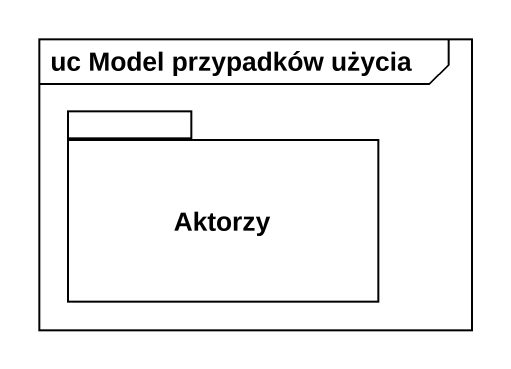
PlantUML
@startuml
mainframe uc Model przypadków użycia
package Aktorzy {
}
@enduml
